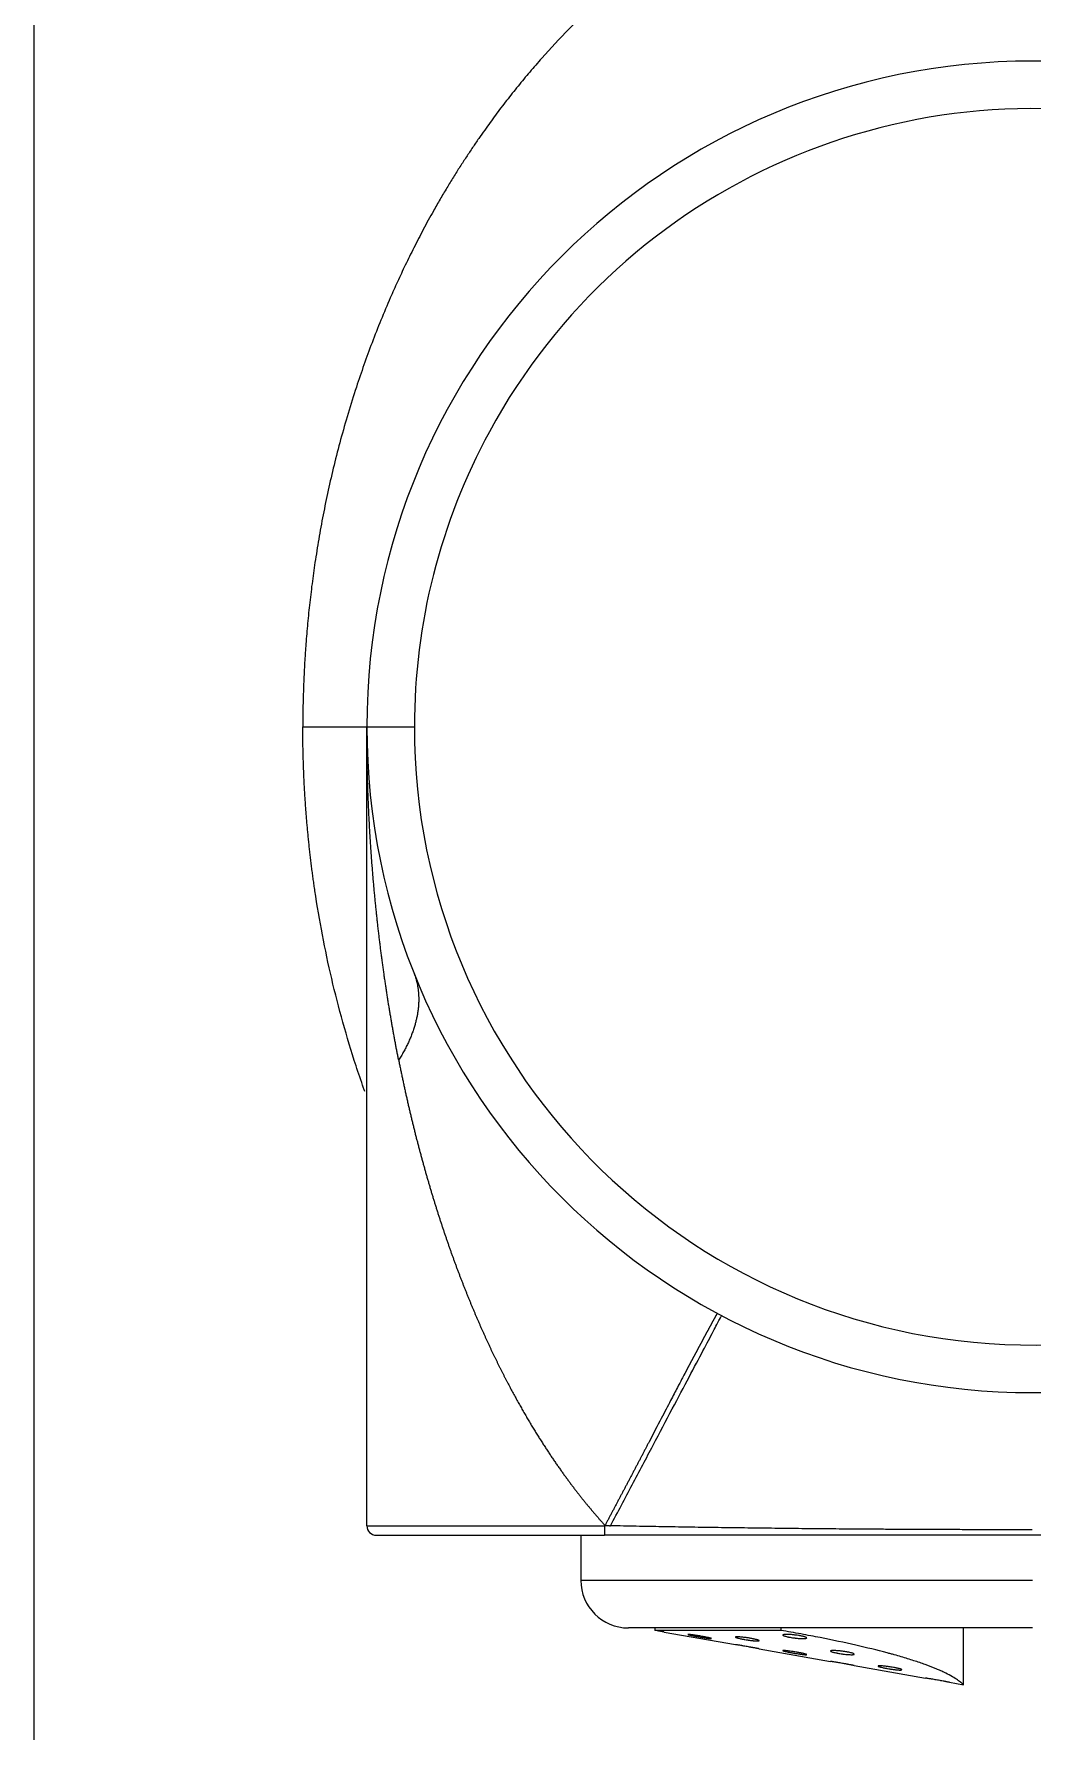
# Model space of a CAD drawing. Extents: x 2474 to 3422, y 0 to 695.
# Drawn here: x 2671.99 to 2692.98, y 484.59 to 520.27 of the extents above; entities that cross this region are included whole.
import ezdxf

# ---------------------------------------------------------------- set-up
doc = ezdxf.new("R2010")
doc.units = 0
doc.header["$LTSCALE"] = 10
doc.header["$MEASUREMENT"] = 0
doc.layers.add('1', color=7, linetype='CONTINUOUS')

msp = doc.modelspace()

# ---------------------------------------------------------------- linework, layer by layer
at = {"layer": '1', "color": 7, "linetype": 'Continuous', "lineweight": 18}
for p, q in [((2671.995, 541.704), (2671.995, 286.704)), ((2678.995, 488.904), (2678.995, 505.704)), ((2679.195, 488.704), (2683.995, 488.704)), ((2683.495, 488.704), (2683.495, 487.755)), ((2701.995, 488.704), (2683.995, 488.704)), ((2692.995, 486.755), (2684.495, 486.755)), ((2685.049, 486.755), (2685.049, 486.705)), ((2687.702, 486.705), (2685.049, 486.705)), ((2685.245, 486.67), (2686.745, 486.406)), ((2687.702, 486.755), (2687.702, 486.705)), ((2691.545, 485.559), (2691.545, 486.755)), ((2687.245, 486.318), (2688.745, 486.053)), ((2689.245, 485.965), (2690.745, 485.7)), ((2691.245, 485.612), (2691.545, 485.559))]:
    msp.add_line(p, q, dxfattribs=at)
at = {"layer": '1', "color": 7, "linetype": 'Continuous', "lineweight": 13}
for p, q in [((2678.995, 505.704), (2679.995, 505.704)), ((2678.995, 488.904), (2684.003, 488.904)), ((2683.995, 488.912), (2683.995, 488.704)), ((2692.995, 487.755), (2683.495, 487.755))]:
    msp.add_line(p, q, dxfattribs=at)
at = {"layer": '1', "color": 7, "linetype": 'Continuous', "lineweight": 18}
for centre, radius, start, end in [((2692.995, 505.704), 14, 0, 180), ((2692.995, 505.704), 14, 180, 0), ((2679.195, 488.904), 0.2, 180, 270), ((2684.495, 487.755), 1, 180, 270)]:
    msp.add_arc(centre, radius, start, end, dxfattribs=at)
at = {"layer": '1', "color": 7, "linetype": 'Continuous', "lineweight": 13}
for start, end in [(0, 151.4878), (151.4878, 180), (180, 357.7518)]:
    msp.add_arc((2692.995, 505.704), 13, start, end, dxfattribs=at)
for points, knots in [([(2708.341, 505.704), (2708.341, 505.726), (2708.341, 505.77), (2708.341, 505.835), (2708.34, 505.901), (2708.34, 505.967), (2708.339, 506.033), (2708.338, 506.099), (2708.337, 506.165), (2708.335, 506.232), (2708.334, 506.298), (2708.332, 506.364), (2708.33, 506.431), (2708.328, 506.497), (2708.325, 506.564), (2708.323, 506.631), (2708.32, 506.698), (2708.317, 506.765), (2708.314, 506.832), (2708.311, 506.899), (2708.307, 506.966), (2708.304, 507.033), (2708.3, 507.1), (2708.296, 507.168), (2708.291, 507.235), (2708.287, 507.302), (2708.282, 507.37), (2708.277, 507.438), (2708.272, 507.505), (2708.267, 507.573), (2708.261, 507.641), (2708.256, 507.709), (2708.25, 507.776), (2708.244, 507.844), (2708.237, 507.912), (2708.231, 507.98), (2708.224, 508.048), (2708.217, 508.116), (2708.21, 508.185), (2708.202, 508.253), (2708.195, 508.321), (2708.187, 508.389), (2708.179, 508.458), (2708.171, 508.526), (2708.162, 508.594), (2708.154, 508.663), (2708.145, 508.731), (2708.136, 508.799), (2708.127, 508.868), (2708.117, 508.936), (2708.108, 509.005), (2708.098, 509.073), (2708.057, 509.351), (2707.976, 509.845), (2707.836, 510.56), (2707.666, 511.295), (2707.465, 512.049), (2707.223, 512.839), (2706.931, 513.678), (2706.574, 514.576), (2706.144, 515.521), (2705.721, 516.336), (2705.324, 517.024), (2704.972, 517.589), (2704.625, 518.106), (2704.296, 518.561), (2704.004, 518.943), (2703.703, 519.317), (2703.421, 519.647), (2703.165, 519.935), (2702.937, 520.179), (2702.712, 520.412), (2702.489, 520.633), (2702.268, 520.844), (2702.051, 521.044), (2701.836, 521.235), (2701.626, 521.415), (2701.419, 521.586), (2701.217, 521.747), (2701.02, 521.899), (2700.598, 522.215), (2699.95, 522.655), (2699.069, 523.165), (2698.062, 523.657), (2696.919, 524.097), (2695.752, 524.411), (2694.746, 524.59), (2693.889, 524.681), (2692.893, 524.719), (2691.748, 524.663), (2690.608, 524.489), (2689.609, 524.246), (2688.741, 523.971), (2687.875, 523.627), (2687.005, 523.209), (2686.123, 522.707), (2685.387, 522.214), (2684.782, 521.759), (2684.296, 521.362), (2683.774, 520.899), (2683.224, 520.364), (2682.771, 519.879), (2682.419, 519.474), (2682.173, 519.178), (2681.933, 518.876), (2681.699, 518.568), (2681.505, 518.3), (2681.346, 518.073), (2681.217, 517.885), (2681.086, 517.687), (2680.951, 517.48), (2680.815, 517.262), (2680.676, 517.035), (2680.535, 516.797), (2680.368, 516.505), (2680.183, 516.166), (2679.986, 515.787), (2679.806, 515.421), (2679.641, 515.069), (2679.4, 514.529), (2679.102, 513.796), (2678.814, 512.981), (2678.6, 512.299), (2678.444, 511.751), (2678.305, 511.213), (2678.182, 510.684), (2678.075, 510.165), (2677.983, 509.658), (2677.906, 509.174), (2677.841, 508.711), (2677.788, 508.267), (2677.744, 507.828), (2677.717, 507.498), (2677.701, 507.274), (2677.693, 507.155), (2677.686, 507.036), (2677.68, 506.916), (2677.674, 506.796), (2677.668, 506.676), (2677.664, 506.555), (2677.66, 506.434), (2677.656, 506.313), (2677.653, 506.192), (2677.651, 506.07), (2677.649, 505.948), (2677.648, 505.826), (2677.648, 505.744), (2677.648, 505.703)], [0, 0, 0, 0, 0.00117, 0.002341, 0.003515, 0.00469, 0.005867, 0.007045, 0.008226, 0.009408, 0.010592, 0.011778, 0.012966, 0.014155, 0.015346, 0.016539, 0.017734, 0.01893, 0.020128, 0.021328, 0.022529, 0.023732, 0.024936, 0.026143, 0.02735, 0.02856, 0.029771, 0.030984, 0.032198, 0.033414, 0.034631, 0.03585, 0.037071, 0.038293, 0.039516, 0.040742, 0.041968, 0.043196, 0.044426, 0.045657, 0.04689, 0.048124, 0.049359, 0.050596, 0.051834, 0.053074, 0.054315, 0.055558, 0.056802, 0.058047, 0.059294, 0.060542, 0.061792, 0.074465, 0.087707, 0.101503, 0.115841, 0.130708, 0.14734, 0.165456, 0.185028, 0.206026, 0.21767, 0.230354, 0.244064, 0.25329, 0.262481, 0.271637, 0.280759, 0.2873, 0.29365, 0.299811, 0.305785, 0.311572, 0.317173, 0.32259, 0.327823, 0.332873, 0.337741, 0.342428, 0.346935, 0.367426, 0.386273, 0.403502, 0.429173, 0.45311, 0.468734, 0.484112, 0.499256, 0.522055, 0.545332, 0.56107, 0.577547, 0.59478, 0.611972, 0.630735, 0.651098, 0.661565, 0.673382, 0.686562, 0.701125, 0.717088, 0.724431, 0.731783, 0.739145, 0.746518, 0.753902, 0.758072, 0.762421, 0.766949, 0.771658, 0.776549, 0.781622, 0.786879, 0.792321, 0.800801, 0.808903, 0.816624, 0.82396, 0.830909, 0.850043, 0.868458, 0.879238, 0.889735, 0.899946, 0.909868, 0.919501, 0.928847, 0.937895, 0.946079, 0.954127, 0.962034, 0.969801, 0.971929, 0.974063, 0.9762, 0.978343, 0.980489, 0.982641, 0.984796, 0.986956, 0.98912, 0.991288, 0.99346, 0.995636, 0.997816, 1, 1, 1, 1]), ([(2678.953, 498.037), (2678.945, 498.06), (2678.881, 498.239), (2678.718, 498.72), (2678.487, 499.485), (2678.251, 500.404), (2678.055, 501.326), (2677.943, 501.986), (2677.886, 502.375), (2677.869, 502.494), (2677.853, 502.612), (2677.838, 502.731), (2677.823, 502.85), (2677.809, 502.969), (2677.795, 503.088), (2677.782, 503.206), (2677.77, 503.325), (2677.758, 503.444), (2677.747, 503.563), (2677.736, 503.682), (2677.726, 503.801), (2677.717, 503.919), (2677.708, 504.038), (2677.7, 504.157), (2677.692, 504.276), (2677.685, 504.395), (2677.679, 504.514), (2677.673, 504.633), (2677.668, 504.752), (2677.664, 504.871), (2677.66, 504.99), (2677.656, 505.109), (2677.654, 505.227), (2677.651, 505.346), (2677.65, 505.465), (2677.649, 505.584), (2677.649, 505.664), (2677.649, 505.703)], [0, 0, 0, 0, 0.009923, 0.074868, 0.199614, 0.32233, 0.443337, 0.562969, 0.578238, 0.593486, 0.608714, 0.623921, 0.63911, 0.654281, 0.669434, 0.684571, 0.699692, 0.714797, 0.729889, 0.744967, 0.760032, 0.775085, 0.790127, 0.805159, 0.820182, 0.835195, 0.850201, 0.8652, 0.880192, 0.895179, 0.910161, 0.925139, 0.940114, 0.955087, 0.970058, 0.985029, 1, 1, 1, 1]), ([(2679.665, 498.695), (2679.659, 498.723), (2679.648, 498.779), (2679.632, 498.864), (2679.615, 498.949), (2679.599, 499.035), (2679.583, 499.122), (2679.567, 499.21), (2679.551, 499.298), (2679.535, 499.387), (2679.52, 499.477), (2679.504, 499.567), (2679.489, 499.658), (2679.473, 499.75), (2679.458, 499.843), (2679.443, 499.936), (2679.428, 500.03), (2679.414, 500.125), (2679.399, 500.22), (2679.385, 500.317), (2679.37, 500.414), (2679.356, 500.511), (2679.343, 500.61), (2679.329, 500.709), (2679.315, 500.809), (2679.302, 500.91), (2679.289, 501.011), (2679.276, 501.113), (2679.264, 501.216), (2679.251, 501.32), (2679.239, 501.424), (2679.227, 501.529), (2679.215, 501.635), (2679.204, 501.741), (2679.192, 501.849), (2679.181, 501.957), (2679.171, 502.065), (2679.16, 502.175), (2679.15, 502.287), (2679.139, 502.403), (2679.129, 502.523), (2679.119, 502.646), (2679.108, 502.774), (2679.098, 502.905), (2679.089, 503.039), (2679.079, 503.178), (2679.07, 503.32), (2679.061, 503.466), (2679.052, 503.616), (2679.044, 503.769), (2679.036, 503.926), (2679.029, 504.087), (2679.022, 504.252), (2679.016, 504.421), (2679.011, 504.593), (2679.006, 504.769), (2679.002, 504.949), (2678.999, 505.132), (2678.997, 505.319), (2678.995, 505.51), (2678.995, 505.639), (2678.995, 505.704)], [0, 0, 0, 0, 0.012054, 0.024209, 0.036465, 0.048823, 0.061282, 0.073842, 0.086504, 0.099267, 0.112132, 0.125098, 0.138165, 0.151333, 0.164603, 0.177975, 0.191448, 0.205022, 0.218698, 0.232475, 0.246353, 0.260333, 0.274414, 0.288597, 0.302881, 0.317267, 0.331754, 0.346343, 0.361033, 0.375825, 0.390718, 0.405712, 0.420808, 0.436006, 0.451305, 0.466705, 0.482207, 0.497672, 0.513669, 0.530197, 0.547256, 0.564846, 0.582968, 0.60162, 0.620804, 0.64052, 0.660766, 0.681544, 0.702853, 0.724693, 0.747065, 0.769968, 0.793402, 0.817367, 0.841864, 0.866892, 0.892451, 0.918541, 0.945163, 0.972316, 1, 1, 1, 1]), ([(2684.12, 488.904), (2684.273, 489.193), (2684.426, 489.482), (2684.726, 490.05), (2684.873, 490.328), (2685.155, 490.863), (2685.291, 491.119), (2685.545, 491.601), (2685.663, 491.825), (2685.88, 492.234), (2685.977, 492.419), (2686.147, 492.74), (2686.219, 492.877), (2686.336, 493.099), (2686.381, 493.183), (2686.441, 493.296), (2686.456, 493.325), (2686.456, 493.325)], [0, 0, 0, 0, 0.125, 0.125, 0.25, 0.25, 0.375, 0.375, 0.5, 0.5, 0.625, 0.625, 0.75, 0.75, 0.875, 0.875, 1, 1, 1, 1]), ([(2692.984, 488.82), (2692.86, 488.82), (2692.613, 488.82), (2692.244, 488.82), (2691.878, 488.821), (2691.513, 488.822), (2691.151, 488.823), (2690.792, 488.824), (2690.435, 488.826), (2690.08, 488.828), (2689.651, 488.83), (2689.148, 488.834), (2688.572, 488.839), (2688, 488.844), (2687.433, 488.851), (2686.87, 488.858), (2686.312, 488.865), (2685.758, 488.874), (2685.208, 488.883), (2684.663, 488.893), (2684.301, 488.9), (2684.12, 488.904)], [0, 0, 0, 0, 0.04192, 0.083567, 0.124941, 0.166041, 0.206868, 0.247422, 0.287703, 0.327711, 0.367446, 0.432936, 0.497929, 0.562425, 0.626425, 0.689928, 0.752935, 0.815446, 0.87746, 0.938978, 1, 1, 1, 1])]:
    msp.add_open_spline(points, degree=3, knots=knots, dxfattribs=at)
for points, weights in [([(2677.648, 505.703), (2678.548, 505.703), (2678.995, 505.703), (2678.995, 505.703)], [1.00029959411, 1.00488394824, 1.06208024104, 1.17188847252]), ([(2679.982, 500.54), (2680.201, 499.987), (2680.075, 499.347), (2679.665, 498.695)], [1.00566233402, 1.02266690941, 1.0779713603, 1.1715756867])]:
    msp.add_rational_spline(points, weights, degree=3, dxfattribs=at)
at = {"layer": '1', "color": 7, "linetype": 'Continuous', "lineweight": 18}
for points, knots in [([(2679.665, 498.695), (2679.671, 498.665), (2679.683, 498.606), (2679.701, 498.516), (2679.719, 498.427), (2679.738, 498.339), (2679.756, 498.251), (2679.775, 498.163), (2679.794, 498.075), (2679.814, 497.988), (2679.833, 497.902), (2679.853, 497.815), (2679.872, 497.73), (2679.892, 497.644), (2679.912, 497.559), (2679.933, 497.474), (2679.953, 497.39), (2679.974, 497.306), (2679.994, 497.223), (2680.015, 497.14), (2680.036, 497.057), (2680.057, 496.975), (2680.079, 496.893), (2680.1, 496.812), (2680.122, 496.73), (2680.144, 496.65), (2680.165, 496.57), (2680.188, 496.49), (2680.21, 496.41), (2680.232, 496.331), (2680.254, 496.253), (2680.277, 496.174), (2680.3, 496.097), (2680.322, 496.019), (2680.345, 495.942), (2680.368, 495.865), (2680.392, 495.789), (2680.415, 495.713), (2680.438, 495.638), (2680.462, 495.563), (2680.486, 495.489), (2680.509, 495.414), (2680.533, 495.341), (2680.557, 495.267), (2680.581, 495.194), (2680.605, 495.122), (2680.63, 495.05), (2680.654, 494.978), (2680.678, 494.907), (2680.703, 494.836), (2680.728, 494.765), (2680.752, 494.695), (2680.777, 494.625), (2680.802, 494.556), (2680.827, 494.487), (2680.852, 494.419), (2680.877, 494.351), (2680.903, 494.283), (2680.928, 494.216), (2680.953, 494.149), (2680.979, 494.083), (2681.004, 494.017), (2681.03, 493.951), (2681.056, 493.886), (2681.081, 493.821), (2681.107, 493.757), (2681.133, 493.693), (2681.159, 493.63), (2681.185, 493.567), (2681.211, 493.504), (2681.237, 493.442), (2681.263, 493.38), (2681.289, 493.318), (2681.316, 493.257), (2681.342, 493.197), (2681.368, 493.136), (2681.395, 493.077), (2681.421, 493.017), (2681.447, 492.958), (2681.474, 492.9), (2681.5, 492.842), (2681.527, 492.784), (2681.553, 492.727), (2681.58, 492.67), (2681.606, 492.613), (2681.633, 492.557), (2681.66, 492.502), (2681.686, 492.446), (2681.713, 492.391), (2681.739, 492.337), (2681.766, 492.283), (2681.793, 492.229), (2681.819, 492.176), (2681.846, 492.123), (2681.873, 492.071), (2681.899, 492.019), (2681.926, 491.968), (2681.953, 491.916), (2681.979, 491.866), (2682.006, 491.815), (2682.032, 491.765), (2682.059, 491.716), (2682.086, 491.667), (2682.112, 491.618), (2682.139, 491.57), (2682.165, 491.522), (2682.192, 491.475), (2682.218, 491.427), (2682.244, 491.381), (2682.271, 491.334), (2682.297, 491.289), (2682.323, 491.243), (2682.35, 491.198), (2682.376, 491.153), (2682.402, 491.109), (2682.428, 491.065), (2682.454, 491.022), (2682.48, 490.979), (2682.506, 490.936), (2682.532, 490.894), (2682.558, 490.852), (2682.584, 490.81), (2682.609, 490.769), (2682.635, 490.729), (2682.66, 490.688), (2682.686, 490.648), (2682.711, 490.609), (2682.737, 490.57), (2682.762, 490.531), (2682.787, 490.493), (2682.812, 490.455), (2682.837, 490.417), (2682.862, 490.38), (2682.887, 490.343), (2682.911, 490.306), (2682.936, 490.27), (2682.961, 490.235), (2682.985, 490.199), (2683.009, 490.164), (2683.034, 490.13), (2683.058, 490.095), (2683.082, 490.062), (2683.106, 490.028), (2683.129, 489.995), (2683.153, 489.962), (2683.177, 489.93), (2683.2, 489.898), (2683.223, 489.866), (2683.247, 489.835), (2683.27, 489.804), (2683.293, 489.773), (2683.316, 489.743), (2683.338, 489.713), (2683.361, 489.683), (2683.383, 489.654), (2683.406, 489.625), (2683.428, 489.597), (2683.45, 489.569), (2683.472, 489.541), (2683.493, 489.513), (2683.515, 489.486), (2683.536, 489.46), (2683.558, 489.433), (2683.579, 489.407), (2683.6, 489.381), (2683.621, 489.356), (2683.641, 489.33), (2683.662, 489.306), (2683.682, 489.281), (2683.703, 489.257), (2683.723, 489.233), (2683.743, 489.209), (2683.762, 489.186), (2683.782, 489.163), (2683.801, 489.141), (2683.821, 489.118), (2683.84, 489.096), (2683.859, 489.075), (2683.877, 489.053), (2683.896, 489.032), (2683.914, 489.011), (2683.932, 488.991), (2683.95, 488.971), (2683.968, 488.951), (2683.986, 488.931), (2683.998, 488.918), (2684.003, 488.912)], [0, 0, 0, 0, 0.008665, 0.017296, 0.025892, 0.034452, 0.042978, 0.051468, 0.059924, 0.068344, 0.076729, 0.085079, 0.093394, 0.101673, 0.109918, 0.118127, 0.126301, 0.13444, 0.142543, 0.150611, 0.158644, 0.166642, 0.174604, 0.182531, 0.190422, 0.198278, 0.206099, 0.213884, 0.221634, 0.229348, 0.237027, 0.24467, 0.252277, 0.25985, 0.267386, 0.274887, 0.282353, 0.289783, 0.297177, 0.304536, 0.311859, 0.319146, 0.326398, 0.333614, 0.340794, 0.347939, 0.355048, 0.362121, 0.369158, 0.37616, 0.383126, 0.390056, 0.39695, 0.403809, 0.410632, 0.417419, 0.42417, 0.430885, 0.437565, 0.444208, 0.450816, 0.457388, 0.463924, 0.470424, 0.476888, 0.483316, 0.489709, 0.496066, 0.502386, 0.508671, 0.514921, 0.521134, 0.527311, 0.533452, 0.539558, 0.545627, 0.551661, 0.557659, 0.56362, 0.569546, 0.575436, 0.58129, 0.587108, 0.59289, 0.598636, 0.604346, 0.610021, 0.61566, 0.621263, 0.626831, 0.632362, 0.637858, 0.643318, 0.648742, 0.65413, 0.659483, 0.6648, 0.670081, 0.675326, 0.680536, 0.68571, 0.690848, 0.69595, 0.701017, 0.706049, 0.711045, 0.716005, 0.72093, 0.725819, 0.730674, 0.735493, 0.740276, 0.745025, 0.749738, 0.754415, 0.759058, 0.763665, 0.768237, 0.772774, 0.777276, 0.781743, 0.786175, 0.790572, 0.794933, 0.799261, 0.803553, 0.80781, 0.812033, 0.816221, 0.820375, 0.824494, 0.828579, 0.832629, 0.836645, 0.840627, 0.844575, 0.848488, 0.852368, 0.856213, 0.860024, 0.863802, 0.867546, 0.871256, 0.874932, 0.878575, 0.882184, 0.88576, 0.889302, 0.892811, 0.896287, 0.899729, 0.903139, 0.906515, 0.909859, 0.91317, 0.916448, 0.919693, 0.922906, 0.926087, 0.929235, 0.932351, 0.935435, 0.938487, 0.941507, 0.944495, 0.947451, 0.950375, 0.953268, 0.95613, 0.958959, 0.961757, 0.964524, 0.96726, 0.969964, 0.972637, 0.975278, 0.977889, 0.980469, 0.983018, 0.985536, 0.988023, 0.990479, 0.992905, 0.9953, 0.997665, 1, 1, 1, 1]), ([(2686.363, 493.374), (2686.363, 493.374), (2686.363, 493.374), (2686.363, 493.374), (2686.363, 493.373), (2686.362, 493.372), (2686.362, 493.372), (2686.361, 493.371), (2686.36, 493.369), (2686.359, 493.368), (2686.358, 493.366), (2686.357, 493.364), (2686.356, 493.362), (2686.355, 493.36), (2686.354, 493.358), (2686.352, 493.355), (2686.351, 493.353), (2686.349, 493.35), (2686.348, 493.347), (2686.346, 493.343), (2686.344, 493.34), (2686.342, 493.337), (2686.34, 493.333), (2686.338, 493.329), (2686.336, 493.325), (2686.333, 493.321), (2686.331, 493.317), (2686.328, 493.312), (2686.326, 493.308), (2686.323, 493.303), (2686.321, 493.298), (2686.318, 493.293), (2686.315, 493.288), (2686.312, 493.283), (2686.309, 493.277), (2686.306, 493.272), (2686.303, 493.266), (2686.3, 493.26), (2686.297, 493.254), (2686.294, 493.248), (2686.29, 493.242), (2686.287, 493.236), (2686.284, 493.23), (2686.28, 493.223), (2686.276, 493.217), (2686.273, 493.21), (2686.269, 493.203), (2686.265, 493.197), (2686.262, 493.19), (2686.258, 493.182), (2686.254, 493.175), (2686.25, 493.168), (2686.246, 493.161), (2686.242, 493.153), (2686.238, 493.146), (2686.234, 493.138), (2686.23, 493.131), (2686.226, 493.123), (2686.221, 493.115), (2686.217, 493.107), (2686.213, 493.099), (2686.208, 493.091), (2686.204, 493.083), (2686.2, 493.075), (2686.195, 493.067), (2686.191, 493.058), (2686.186, 493.05), (2686.181, 493.041), (2686.177, 493.033), (2686.172, 493.024), (2686.168, 493.016), (2686.163, 493.007), (2686.158, 492.999), (2686.154, 492.99), (2686.149, 492.981), (2686.144, 492.972), (2686.139, 492.963), (2686.134, 492.954), (2686.13, 492.945), (2686.125, 492.936), (2686.12, 492.927), (2686.115, 492.918), (2686.11, 492.909), (2686.105, 492.9), (2686.1, 492.891), (2686.095, 492.882), (2686.09, 492.873), (2686.085, 492.863), (2686.08, 492.854), (2686.075, 492.845), (2686.07, 492.835), (2686.065, 492.826), (2686.06, 492.817), (2686.055, 492.807), (2686.05, 492.798), (2686.045, 492.789), (2686.04, 492.779), (2686.035, 492.77), (2686.03, 492.761), (2686.025, 492.751), (2686.02, 492.742), (2686.015, 492.732), (2686.01, 492.723), (2686.005, 492.714), (2686, 492.704), (2685.995, 492.695), (2685.99, 492.685), (2685.985, 492.676), (2685.98, 492.667), (2685.975, 492.657), (2685.97, 492.648), (2685.965, 492.638), (2685.96, 492.629), (2685.955, 492.62), (2685.95, 492.611), (2685.945, 492.601), (2685.94, 492.592), (2685.935, 492.583), (2685.93, 492.573), (2685.925, 492.564), (2685.92, 492.555), (2685.915, 492.546), (2685.91, 492.537), (2685.905, 492.528), (2685.9, 492.518), (2685.895, 492.509), (2685.891, 492.5), (2685.886, 492.491), (2685.881, 492.482), (2685.876, 492.473), (2685.871, 492.465), (2685.867, 492.456), (2685.862, 492.447), (2685.857, 492.438), (2685.853, 492.429), (2685.848, 492.421), (2685.843, 492.412), (2685.839, 492.403), (2685.834, 492.395), (2685.829, 492.386), (2685.825, 492.378), (2685.82, 492.369), (2685.816, 492.361), (2685.811, 492.352), (2685.807, 492.344), (2685.803, 492.336), (2685.798, 492.327), (2685.794, 492.319), (2685.789, 492.311), (2685.785, 492.303), (2685.781, 492.295), (2685.777, 492.287), (2685.772, 492.279), (2685.768, 492.271), (2685.764, 492.263), (2685.76, 492.256), (2685.756, 492.248), (2685.752, 492.24), (2685.748, 492.233), (2685.744, 492.225), (2685.74, 492.218), (2685.736, 492.21), (2685.732, 492.203), (2685.728, 492.196), (2685.724, 492.188), (2685.721, 492.181), (2685.717, 492.174), (2685.713, 492.167), (2685.709, 492.16), (2685.706, 492.153), (2685.702, 492.146), (2685.699, 492.14), (2685.695, 492.133), (2685.692, 492.126), (2685.688, 492.12), (2685.685, 492.113), (2685.681, 492.107), (2685.678, 492.101), (2685.658, 492.063), (2685.609, 491.969), (2685.514, 491.787), (2685.371, 491.514), (2685.175, 491.138), (2685.009, 490.82), (2684.9, 490.611), (2684.869, 490.551), (2684.837, 490.491), (2684.806, 490.43), (2684.774, 490.37), (2684.742, 490.309), (2684.71, 490.248), (2684.678, 490.187), (2684.646, 490.126), (2684.614, 490.065), (2684.582, 490.004), (2684.55, 489.943), (2684.518, 489.882), (2684.485, 489.821), (2684.453, 489.76), (2684.421, 489.698), (2684.389, 489.637), (2684.356, 489.576), (2684.324, 489.515), (2684.292, 489.454), (2684.26, 489.394), (2684.228, 489.333), (2684.195, 489.272), (2684.163, 489.212), (2684.131, 489.152), (2684.099, 489.091), (2684.067, 489.031), (2684.035, 488.972), (2684.014, 488.932), (2684.003, 488.912)], [0, 0, 0, 0, 0.004319, 0.008621, 0.012906, 0.017173, 0.021423, 0.025656, 0.029871, 0.034069, 0.03825, 0.042414, 0.04656, 0.050689, 0.054801, 0.058895, 0.062972, 0.067032, 0.071074, 0.075099, 0.079107, 0.083097, 0.08707, 0.091026, 0.094965, 0.098886, 0.10279, 0.106677, 0.110546, 0.114398, 0.118233, 0.12205, 0.125851, 0.129633, 0.133399, 0.137147, 0.140878, 0.144592, 0.148288, 0.151967, 0.155629, 0.159273, 0.1629, 0.16651, 0.170103, 0.173678, 0.177236, 0.180776, 0.1843, 0.187806, 0.191294, 0.194766, 0.19822, 0.201656, 0.205076, 0.208478, 0.211863, 0.215231, 0.218581, 0.221914, 0.225229, 0.228528, 0.231809, 0.235072, 0.238319, 0.241548, 0.24476, 0.247954, 0.251132, 0.254292, 0.257434, 0.260559, 0.263667, 0.266758, 0.269832, 0.272888, 0.275926, 0.278948, 0.281952, 0.284939, 0.287909, 0.290861, 0.293796, 0.296714, 0.299614, 0.302497, 0.305363, 0.308211, 0.311042, 0.313856, 0.316653, 0.319432, 0.322194, 0.324939, 0.327666, 0.330376, 0.333069, 0.335744, 0.338402, 0.341043, 0.343667, 0.346273, 0.348862, 0.351433, 0.353988, 0.356525, 0.359044, 0.361547, 0.364032, 0.366499, 0.36895, 0.371383, 0.373799, 0.376198, 0.378579, 0.380943, 0.383289, 0.385619, 0.387931, 0.390226, 0.392503, 0.394763, 0.397006, 0.399232, 0.40144, 0.403631, 0.405804, 0.407961, 0.4101, 0.412221, 0.414326, 0.416413, 0.418483, 0.420535, 0.42257, 0.424588, 0.426589, 0.428572, 0.430538, 0.432487, 0.434418, 0.436332, 0.438229, 0.440109, 0.441971, 0.443816, 0.445643, 0.447454, 0.449246, 0.451022, 0.45278, 0.454522, 0.456245, 0.457952, 0.459641, 0.461313, 0.462967, 0.464604, 0.466224, 0.467827, 0.469412, 0.47098, 0.472531, 0.474064, 0.475581, 0.477079, 0.478561, 0.480025, 0.481472, 0.482902, 0.484314, 0.485709, 0.487087, 0.488447, 0.48979, 0.491116, 0.492424, 0.493715, 0.494989, 0.515305, 0.550132, 0.599465, 0.663298, 0.741623, 0.750883, 0.760118, 0.769327, 0.778512, 0.787671, 0.796806, 0.805915, 0.815, 0.82406, 0.833094, 0.842104, 0.851088, 0.860048, 0.868982, 0.877892, 0.886776, 0.895636, 0.90447, 0.91328, 0.922064, 0.930824, 0.939558, 0.948268, 0.956952, 0.965612, 0.974246, 0.982856, 0.99144, 1, 1, 1, 1]), ([(2684.003, 488.912), (2684.005, 488.912), (2684.009, 488.912), (2684.014, 488.912), (2684.021, 488.912), (2684.029, 488.912), (2684.037, 488.911), (2684.047, 488.911), (2684.057, 488.91), (2684.068, 488.909), (2684.08, 488.908), (2684.093, 488.907), (2684.106, 488.905), (2684.116, 488.904), (2684.12, 488.904)], [0, 0, 0, 0, 0.042605, 0.092548, 0.149869, 0.214593, 0.286736, 0.36631, 0.45332, 0.547771, 0.649665, 0.759002, 0.875781, 1, 1, 1, 1]), ([(2685.245, 486.67), (2685.245, 486.67), (2685.244, 486.67), (2685.239, 486.671), (2685.235, 486.672), (2685.226, 486.674), (2685.22, 486.675), (2685.206, 486.677), (2685.198, 486.679), (2685.18, 486.682), (2685.17, 486.684), (2685.155, 486.686), (2685.149, 486.687), (2685.138, 486.69), (2685.132, 486.691), (2685.102, 486.696), (2685.076, 486.701), (2685.049, 486.705)], [0, 0, 0, 0, 0.125, 0.125, 0.25, 0.25, 0.375, 0.375, 0.5, 0.5, 0.625, 0.625, 0.6875, 0.6875, 0.75, 0.75, 1, 1, 1, 1]), ([(2686.245, 486.532), (2686.245, 486.533), (2686.243, 486.534), (2686.238, 486.536), (2686.236, 486.537), (2686.232, 486.538), (2686.229, 486.539), (2686.219, 486.542), (2686.212, 486.544), (2686.198, 486.547), (2686.193, 486.548), (2686.183, 486.551), (2686.177, 486.552), (2686.16, 486.556), (2686.147, 486.558), (2686.127, 486.562), (2686.12, 486.564), (2686.106, 486.566), (2686.091, 486.569), (2686.076, 486.572), (2686.06, 486.575), (2686.052, 486.576), (2686.028, 486.581), (2686.012, 486.584), (2685.988, 486.588), (2685.98, 486.589), (2685.963, 486.592), (2685.955, 486.593), (2685.931, 486.597), (2685.916, 486.599), (2685.893, 486.603), (2685.886, 486.604), (2685.871, 486.606), (2685.864, 486.607), (2685.844, 486.61), (2685.831, 486.611), (2685.813, 486.614), (2685.808, 486.614), (2685.797, 486.616), (2685.787, 486.617), (2685.779, 486.618), (2685.771, 486.618), (2685.767, 486.619), (2685.758, 486.619), (2685.753, 486.619), (2685.747, 486.619), (2685.745, 486.619), (2685.745, 486.618)], [0, 0, 0, 0, 0.0625, 0.0625, 0.09375, 0.09375, 0.125, 0.125, 0.1875, 0.1875, 0.21875, 0.21875, 0.25, 0.25, 0.3125, 0.3125, 0.34375, 0.34375, 0.375, 0.40625, 0.40625, 0.4375, 0.4375, 0.5, 0.5, 0.53125, 0.53125, 0.5625, 0.5625, 0.625, 0.625, 0.65625, 0.65625, 0.6875, 0.6875, 0.75, 0.75, 0.78125, 0.78125, 0.8125, 0.84375, 0.84375, 0.875, 0.875, 0.9375, 0.9375, 1, 1, 1, 1]), ([(2685.745, 486.618), (2685.745, 486.617), (2685.746, 486.616), (2685.751, 486.615), (2685.753, 486.614), (2685.758, 486.612), (2685.761, 486.612), (2685.77, 486.609), (2685.778, 486.607), (2685.792, 486.604), (2685.797, 486.603), (2685.807, 486.601), (2685.813, 486.6), (2685.83, 486.596), (2685.842, 486.593), (2685.863, 486.589), (2685.87, 486.588), (2685.884, 486.585), (2685.899, 486.583), (2685.914, 486.58), (2685.93, 486.577), (2685.938, 486.575), (2685.962, 486.571), (2685.978, 486.568), (2686.002, 486.564), (2686.01, 486.563), (2686.026, 486.56), (2686.035, 486.559), (2686.058, 486.555), (2686.074, 486.552), (2686.097, 486.549), (2686.104, 486.547), (2686.119, 486.545), (2686.126, 486.544), (2686.146, 486.541), (2686.159, 486.539), (2686.176, 486.537), (2686.182, 486.536), (2686.192, 486.535), (2686.202, 486.534), (2686.211, 486.533), (2686.219, 486.532), (2686.222, 486.532), (2686.232, 486.531), (2686.237, 486.531), (2686.243, 486.531), (2686.245, 486.532), (2686.245, 486.532)], [0, 0, 0, 0, 0.0625, 0.0625, 0.09375, 0.09375, 0.125, 0.125, 0.1875, 0.1875, 0.21875, 0.21875, 0.25, 0.25, 0.3125, 0.3125, 0.34375, 0.34375, 0.375, 0.40625, 0.40625, 0.4375, 0.4375, 0.5, 0.5, 0.53125, 0.53125, 0.5625, 0.5625, 0.625, 0.625, 0.65625, 0.65625, 0.6875, 0.6875, 0.75, 0.75, 0.78125, 0.78125, 0.8125, 0.84375, 0.84375, 0.875, 0.875, 0.9375, 0.9375, 1, 1, 1, 1]), ([(2687.245, 486.487), (2687.245, 486.489), (2687.243, 486.491), (2687.238, 486.493), (2687.236, 486.495), (2687.232, 486.497), (2687.229, 486.498), (2687.219, 486.501), (2687.212, 486.504), (2687.194, 486.509), (2687.183, 486.512), (2687.16, 486.517), (2687.148, 486.52), (2687.128, 486.524), (2687.121, 486.526), (2687.106, 486.529), (2687.092, 486.532), (2687.077, 486.534), (2687.061, 486.537), (2687.053, 486.539), (2687.029, 486.543), (2687.013, 486.545), (2686.989, 486.549), (2686.98, 486.55), (2686.964, 486.552), (2686.956, 486.553), (2686.932, 486.557), (2686.916, 486.559), (2686.893, 486.561), (2686.886, 486.562), (2686.871, 486.564), (2686.864, 486.564), (2686.844, 486.566), (2686.831, 486.567), (2686.813, 486.568), (2686.808, 486.569), (2686.797, 486.569), (2686.787, 486.569), (2686.779, 486.569), (2686.771, 486.569), (2686.767, 486.569), (2686.758, 486.569), (2686.753, 486.568), (2686.746, 486.566), (2686.745, 486.565), (2686.745, 486.564)], [0, 0, 0, 0, 0.0625, 0.0625, 0.09375, 0.09375, 0.125, 0.125, 0.1875, 0.1875, 0.25, 0.25, 0.3125, 0.3125, 0.34375, 0.34375, 0.375, 0.40625, 0.40625, 0.4375, 0.4375, 0.5, 0.5, 0.53125, 0.53125, 0.5625, 0.5625, 0.625, 0.625, 0.65625, 0.65625, 0.6875, 0.6875, 0.75, 0.75, 0.78125, 0.78125, 0.8125, 0.84375, 0.84375, 0.875, 0.875, 0.9375, 0.9375, 1, 1, 1, 1]), ([(2686.745, 486.564), (2686.745, 486.562), (2686.746, 486.561), (2686.751, 486.558), (2686.753, 486.557), (2686.758, 486.555), (2686.761, 486.554), (2686.77, 486.55), (2686.778, 486.548), (2686.791, 486.544), (2686.796, 486.543), (2686.807, 486.54), (2686.812, 486.539), (2686.829, 486.535), (2686.842, 486.532), (2686.862, 486.528), (2686.869, 486.526), (2686.883, 486.523), (2686.898, 486.52), (2686.913, 486.518), (2686.929, 486.515), (2686.937, 486.513), (2686.961, 486.509), (2686.977, 486.507), (2687.001, 486.503), (2687.009, 486.502), (2687.026, 486.499), (2687.034, 486.498), (2687.058, 486.495), (2687.074, 486.493), (2687.096, 486.49), (2687.104, 486.489), (2687.118, 486.487), (2687.125, 486.487), (2687.146, 486.485), (2687.159, 486.484), (2687.176, 486.482), (2687.182, 486.482), (2687.193, 486.482), (2687.202, 486.481), (2687.211, 486.481), (2687.219, 486.481), (2687.222, 486.481), (2687.232, 486.482), (2687.237, 486.483), (2687.243, 486.485), (2687.245, 486.486), (2687.245, 486.487)], [0, 0, 0, 0, 0.0625, 0.0625, 0.09375, 0.09375, 0.125, 0.125, 0.1875, 0.1875, 0.21875, 0.21875, 0.25, 0.25, 0.3125, 0.3125, 0.34375, 0.34375, 0.375, 0.40625, 0.40625, 0.4375, 0.4375, 0.5, 0.5, 0.53125, 0.53125, 0.5625, 0.5625, 0.625, 0.625, 0.65625, 0.65625, 0.6875, 0.6875, 0.75, 0.75, 0.78125, 0.78125, 0.8125, 0.84375, 0.84375, 0.875, 0.875, 0.9375, 0.9375, 1, 1, 1, 1]), ([(2691.545, 485.559), (2691.545, 485.559), (2691.539, 485.565), (2691.523, 485.58), (2691.516, 485.586), (2691.503, 485.597), (2691.498, 485.601), (2691.489, 485.609), (2691.483, 485.613), (2691.455, 485.636), (2691.427, 485.656), (2691.36, 485.7), (2691.321, 485.724), (2691.232, 485.773), (2691.183, 485.799), (2691.114, 485.831), (2691.1, 485.838), (2691.071, 485.851), (2691.056, 485.858), (2691.011, 485.878), (2690.979, 485.891), (2690.881, 485.931), (2690.811, 485.958), (2690.662, 486.013), (2690.582, 486.04), (2690.414, 486.094), (2690.325, 486.122), (2690.185, 486.163), (2690.113, 486.183), (2690.038, 486.204), (2689.988, 486.218), (2689.962, 486.224), (2689.73, 486.286), (2689.51, 486.34), (2689.041, 486.447), (2688.792, 486.499), (2688.463, 486.564), (2688.397, 486.577), (2688.262, 486.603), (2688.193, 486.616), (2687.986, 486.655), (2687.845, 486.68), (2687.702, 486.705)], [0, 0, 0, 0, 0.061568, 0.061568, 0.092849, 0.092849, 0.108489, 0.108489, 0.12413, 0.12413, 0.186692, 0.186692, 0.249254, 0.249254, 0.311816, 0.311816, 0.327457, 0.327457, 0.343098, 0.343098, 0.374379, 0.374379, 0.436941, 0.436941, 0.499503, 0.499503, 0.562065, 0.562065, 0.593346, 0.608987, 0.608987, 0.624627, 0.624627, 0.749751, 0.749751, 0.874876, 0.874876, 0.906157, 0.906157, 0.937438, 0.937438, 1, 1, 1, 1]), ([(2688.245, 486.545), (2688.245, 486.547), (2688.243, 486.549), (2688.238, 486.553), (2688.237, 486.554), (2688.232, 486.557), (2688.229, 486.558), (2688.22, 486.562), (2688.212, 486.565), (2688.194, 486.571), (2688.184, 486.574), (2688.161, 486.579), (2688.149, 486.582), (2688.128, 486.586), (2688.121, 486.588), (2688.107, 486.591), (2688.1, 486.592), (2688.077, 486.596), (2688.062, 486.598), (2688.029, 486.603), (2688.013, 486.605), (2687.989, 486.608), (2687.981, 486.609), (2687.964, 486.611), (2687.956, 486.612), (2687.932, 486.614), (2687.916, 486.615), (2687.886, 486.617), (2687.871, 486.618), (2687.843, 486.619), (2687.831, 486.619), (2687.813, 486.619), (2687.807, 486.619), (2687.797, 486.619), (2687.787, 486.618), (2687.779, 486.618), (2687.771, 486.617), (2687.767, 486.616), (2687.758, 486.615), (2687.753, 486.613), (2687.746, 486.61), (2687.745, 486.608), (2687.745, 486.606)], [0, 0, 0, 0, 0.0625, 0.0625, 0.09375, 0.09375, 0.125, 0.125, 0.1875, 0.1875, 0.25, 0.25, 0.3125, 0.3125, 0.34375, 0.34375, 0.375, 0.375, 0.4375, 0.4375, 0.5, 0.5, 0.53125, 0.53125, 0.5625, 0.5625, 0.625, 0.625, 0.6875, 0.6875, 0.75, 0.75, 0.78125, 0.78125, 0.8125, 0.84375, 0.84375, 0.875, 0.875, 0.9375, 0.9375, 1, 1, 1, 1]), ([(2687.745, 486.606), (2687.745, 486.604), (2687.746, 486.602), (2687.751, 486.598), (2687.753, 486.597), (2687.758, 486.595), (2687.761, 486.593), (2687.77, 486.589), (2687.778, 486.587), (2687.796, 486.581), (2687.806, 486.578), (2687.829, 486.572), (2687.841, 486.57), (2687.862, 486.565), (2687.869, 486.564), (2687.883, 486.561), (2687.89, 486.56), (2687.913, 486.556), (2687.928, 486.553), (2687.96, 486.548), (2687.976, 486.546), (2688.001, 486.543), (2688.009, 486.542), (2688.025, 486.54), (2688.034, 486.539), (2688.058, 486.537), (2688.074, 486.535), (2688.104, 486.533), (2688.119, 486.532), (2688.146, 486.531), (2688.159, 486.531), (2688.177, 486.531), (2688.182, 486.531), (2688.193, 486.532), (2688.203, 486.532), (2688.211, 486.533), (2688.219, 486.534), (2688.222, 486.534), (2688.232, 486.536), (2688.237, 486.538), (2688.243, 486.541), (2688.245, 486.543), (2688.245, 486.545)], [0, 0, 0, 0, 0.0625, 0.0625, 0.09375, 0.09375, 0.125, 0.125, 0.1875, 0.1875, 0.25, 0.25, 0.3125, 0.3125, 0.34375, 0.34375, 0.375, 0.375, 0.4375, 0.4375, 0.5, 0.5, 0.53125, 0.53125, 0.5625, 0.5625, 0.625, 0.625, 0.6875, 0.6875, 0.75, 0.75, 0.78125, 0.78125, 0.8125, 0.84375, 0.84375, 0.875, 0.875, 0.9375, 0.9375, 1, 1, 1, 1]), ([(2687.245, 486.318), (2687.245, 486.318), (2687.243, 486.318), (2687.238, 486.319), (2687.236, 486.319), (2687.232, 486.32), (2687.229, 486.321), (2687.219, 486.322), (2687.211, 486.324), (2687.198, 486.326), (2687.193, 486.327), (2687.182, 486.329), (2687.177, 486.33), (2687.159, 486.333), (2687.147, 486.335), (2687.126, 486.339), (2687.119, 486.34), (2687.105, 486.343), (2687.09, 486.346), (2687.075, 486.348), (2687.059, 486.351), (2687.051, 486.353), (2687.027, 486.357), (2687.011, 486.36), (2686.979, 486.365), (2686.962, 486.368), (2686.931, 486.374), (2686.915, 486.376), (2686.892, 486.38), (2686.885, 486.382), (2686.871, 486.384), (2686.864, 486.385), (2686.843, 486.389), (2686.831, 486.391), (2686.807, 486.395), (2686.797, 486.397), (2686.783, 486.399), (2686.779, 486.4), (2686.771, 486.401), (2686.767, 486.402), (2686.758, 486.403), (2686.753, 486.404), (2686.747, 486.405), (2686.745, 486.406), (2686.745, 486.406)], [0, 0, 0, 0, 0.062507, 0.062507, 0.093761, 0.093761, 0.125015, 0.125015, 0.187522, 0.187522, 0.218776, 0.218776, 0.25003, 0.25003, 0.312537, 0.312537, 0.343791, 0.343791, 0.375045, 0.406298, 0.406298, 0.437552, 0.437552, 0.500059, 0.500059, 0.562567, 0.562567, 0.625074, 0.625074, 0.656328, 0.656328, 0.687582, 0.687582, 0.750089, 0.750089, 0.812597, 0.812597, 0.84385, 0.84385, 0.875104, 0.875104, 0.937611, 0.937611, 1, 1, 1, 1]), ([(2688.245, 486.195), (2688.245, 486.196), (2688.243, 486.197), (2688.238, 486.2), (2688.236, 486.201), (2688.232, 486.202), (2688.229, 486.203), (2688.219, 486.206), (2688.212, 486.208), (2688.198, 486.212), (2688.193, 486.213), (2688.183, 486.216), (2688.177, 486.217), (2688.16, 486.221), (2688.148, 486.224), (2688.127, 486.228), (2688.12, 486.229), (2688.106, 486.232), (2688.091, 486.235), (2688.076, 486.238), (2688.061, 486.241), (2688.053, 486.242), (2688.029, 486.246), (2688.012, 486.249), (2687.988, 486.253), (2687.98, 486.254), (2687.964, 486.257), (2687.956, 486.258), (2687.932, 486.262), (2687.916, 486.264), (2687.893, 486.267), (2687.886, 486.268), (2687.871, 486.27), (2687.864, 486.271), (2687.844, 486.274), (2687.831, 486.275), (2687.813, 486.277), (2687.808, 486.278), (2687.797, 486.279), (2687.787, 486.279), (2687.779, 486.28), (2687.771, 486.28), (2687.767, 486.281), (2687.758, 486.281), (2687.753, 486.281), (2687.747, 486.28), (2687.745, 486.279), (2687.745, 486.278)], [0, 0, 0, 0, 0.0625, 0.0625, 0.09375, 0.09375, 0.125, 0.125, 0.1875, 0.1875, 0.21875, 0.21875, 0.25, 0.25, 0.3125, 0.3125, 0.34375, 0.34375, 0.375, 0.40625, 0.40625, 0.4375, 0.4375, 0.5, 0.5, 0.53125, 0.53125, 0.5625, 0.5625, 0.625, 0.625, 0.65625, 0.65625, 0.6875, 0.6875, 0.75, 0.75, 0.78125, 0.78125, 0.8125, 0.84375, 0.84375, 0.875, 0.875, 0.9375, 0.9375, 1, 1, 1, 1]), ([(2687.745, 486.278), (2687.745, 486.278), (2687.746, 486.276), (2687.751, 486.274), (2687.753, 486.274), (2687.758, 486.272), (2687.761, 486.271), (2687.77, 486.268), (2687.778, 486.266), (2687.792, 486.263), (2687.797, 486.262), (2687.807, 486.259), (2687.812, 486.258), (2687.83, 486.254), (2687.842, 486.252), (2687.863, 486.247), (2687.87, 486.246), (2687.884, 486.243), (2687.899, 486.24), (2687.914, 486.238), (2687.929, 486.235), (2687.937, 486.233), (2687.961, 486.229), (2687.977, 486.226), (2688.002, 486.222), (2688.01, 486.221), (2688.026, 486.218), (2688.034, 486.217), (2688.058, 486.213), (2688.074, 486.21), (2688.096, 486.207), (2688.104, 486.206), (2688.119, 486.204), (2688.126, 486.203), (2688.146, 486.2), (2688.159, 486.199), (2688.176, 486.197), (2688.182, 486.196), (2688.192, 486.195), (2688.202, 486.194), (2688.211, 486.193), (2688.219, 486.193), (2688.222, 486.193), (2688.232, 486.193), (2688.237, 486.193), (2688.243, 486.193), (2688.245, 486.194), (2688.245, 486.195)], [0, 0, 0, 0, 0.0625, 0.0625, 0.09375, 0.09375, 0.125, 0.125, 0.1875, 0.1875, 0.21875, 0.21875, 0.25, 0.25, 0.3125, 0.3125, 0.34375, 0.34375, 0.375, 0.40625, 0.40625, 0.4375, 0.4375, 0.5, 0.5, 0.53125, 0.53125, 0.5625, 0.5625, 0.625, 0.625, 0.65625, 0.65625, 0.6875, 0.6875, 0.75, 0.75, 0.78125, 0.78125, 0.8125, 0.84375, 0.84375, 0.875, 0.875, 0.9375, 0.9375, 1, 1, 1, 1]), ([(2689.245, 486.204), (2689.245, 486.206), (2689.243, 486.208), (2689.238, 486.211), (2689.236, 486.213), (2689.232, 486.215), (2689.229, 486.216), (2689.22, 486.22), (2689.212, 486.223), (2689.194, 486.229), (2689.184, 486.232), (2689.161, 486.237), (2689.148, 486.24), (2689.128, 486.244), (2689.121, 486.246), (2689.107, 486.249), (2689.099, 486.25), (2689.077, 486.254), (2689.062, 486.256), (2689.029, 486.261), (2689.013, 486.264), (2688.989, 486.267), (2688.981, 486.268), (2688.964, 486.27), (2688.956, 486.271), (2688.932, 486.273), (2688.916, 486.275), (2688.886, 486.277), (2688.871, 486.278), (2688.844, 486.28), (2688.831, 486.28), (2688.813, 486.281), (2688.807, 486.281), (2688.797, 486.281), (2688.787, 486.281), (2688.779, 486.28), (2688.771, 486.279), (2688.767, 486.279), (2688.758, 486.278), (2688.753, 486.277), (2688.746, 486.274), (2688.745, 486.272), (2688.745, 486.27)], [0, 0, 0, 0, 0.0625, 0.0625, 0.09375, 0.09375, 0.125, 0.125, 0.1875, 0.1875, 0.25, 0.25, 0.3125, 0.3125, 0.34375, 0.34375, 0.375, 0.375, 0.4375, 0.4375, 0.5, 0.5, 0.53125, 0.53125, 0.5625, 0.5625, 0.625, 0.625, 0.6875, 0.6875, 0.75, 0.75, 0.78125, 0.78125, 0.8125, 0.84375, 0.84375, 0.875, 0.875, 0.9375, 0.9375, 1, 1, 1, 1]), ([(2688.745, 486.27), (2688.745, 486.269), (2688.746, 486.267), (2688.751, 486.263), (2688.753, 486.262), (2688.758, 486.26), (2688.761, 486.259), (2688.77, 486.255), (2688.778, 486.252), (2688.796, 486.247), (2688.806, 486.244), (2688.829, 486.238), (2688.841, 486.235), (2688.862, 486.231), (2688.869, 486.23), (2688.883, 486.227), (2688.89, 486.225), (2688.913, 486.221), (2688.928, 486.219), (2688.96, 486.213), (2688.977, 486.211), (2689.001, 486.208), (2689.009, 486.207), (2689.025, 486.204), (2689.034, 486.203), (2689.058, 486.201), (2689.073, 486.199), (2689.104, 486.196), (2689.119, 486.195), (2689.146, 486.194), (2689.159, 486.193), (2689.177, 486.193), (2689.182, 486.193), (2689.193, 486.193), (2689.203, 486.193), (2689.211, 486.193), (2689.219, 486.194), (2689.222, 486.194), (2689.232, 486.196), (2689.237, 486.197), (2689.243, 486.2), (2689.245, 486.202), (2689.245, 486.204)], [0, 0, 0, 0, 0.0625, 0.0625, 0.09375, 0.09375, 0.125, 0.125, 0.1875, 0.1875, 0.25, 0.25, 0.3125, 0.3125, 0.34375, 0.34375, 0.375, 0.375, 0.4375, 0.4375, 0.5, 0.5, 0.53125, 0.53125, 0.5625, 0.5625, 0.625, 0.625, 0.6875, 0.6875, 0.75, 0.75, 0.78125, 0.78125, 0.8125, 0.84375, 0.84375, 0.875, 0.875, 0.9375, 0.9375, 1, 1, 1, 1]), ([(2689.245, 485.965), (2689.245, 485.965), (2689.243, 485.965), (2689.238, 485.966), (2689.236, 485.966), (2689.232, 485.967), (2689.229, 485.968), (2689.219, 485.97), (2689.211, 485.971), (2689.198, 485.974), (2689.193, 485.975), (2689.182, 485.977), (2689.177, 485.978), (2689.159, 485.981), (2689.147, 485.983), (2689.126, 485.987), (2689.119, 485.988), (2689.105, 485.991), (2689.09, 485.993), (2689.075, 485.996), (2689.059, 485.999), (2689.051, 486), (2689.027, 486.005), (2689.011, 486.007), (2688.979, 486.013), (2688.962, 486.016), (2688.931, 486.022), (2688.915, 486.024), (2688.893, 486.028), (2688.885, 486.029), (2688.871, 486.032), (2688.864, 486.033), (2688.843, 486.037), (2688.831, 486.039), (2688.807, 486.043), (2688.797, 486.044), (2688.783, 486.047), (2688.779, 486.047), (2688.771, 486.049), (2688.767, 486.049), (2688.758, 486.051), (2688.753, 486.052), (2688.747, 486.053), (2688.745, 486.053), (2688.745, 486.053)], [0, 0, 0, 0, 0.06255, 0.06255, 0.093825, 0.093825, 0.1251, 0.1251, 0.18765, 0.18765, 0.218925, 0.218925, 0.2502, 0.2502, 0.31275, 0.31275, 0.344025, 0.344025, 0.375299, 0.406574, 0.406574, 0.437849, 0.437849, 0.500399, 0.500399, 0.562949, 0.562949, 0.625499, 0.625499, 0.656774, 0.656774, 0.688049, 0.688049, 0.750599, 0.750599, 0.813149, 0.813149, 0.844424, 0.844424, 0.875699, 0.875699, 0.938249, 0.938249, 1, 1, 1, 1]), ([(2690.245, 485.877), (2690.245, 485.878), (2690.243, 485.88), (2690.238, 485.883), (2690.236, 485.884), (2690.232, 485.886), (2690.229, 485.887), (2690.22, 485.891), (2690.212, 485.894), (2690.194, 485.899), (2690.183, 485.902), (2690.161, 485.907), (2690.148, 485.91), (2690.128, 485.914), (2690.121, 485.916), (2690.106, 485.919), (2690.099, 485.92), (2690.077, 485.924), (2690.061, 485.927), (2690.029, 485.932), (2690.013, 485.935), (2689.989, 485.939), (2689.98, 485.94), (2689.964, 485.942), (2689.956, 485.943), (2689.932, 485.946), (2689.916, 485.948), (2689.893, 485.951), (2689.886, 485.951), (2689.871, 485.953), (2689.864, 485.954), (2689.844, 485.955), (2689.831, 485.956), (2689.813, 485.957), (2689.808, 485.958), (2689.797, 485.958), (2689.787, 485.959), (2689.779, 485.959), (2689.771, 485.958), (2689.767, 485.958), (2689.758, 485.958), (2689.753, 485.957), (2689.746, 485.956), (2689.745, 485.954), (2689.745, 485.953)], [0, 0, 0, 0, 0.0625, 0.0625, 0.09375, 0.09375, 0.125, 0.125, 0.1875, 0.1875, 0.25, 0.25, 0.3125, 0.3125, 0.34375, 0.34375, 0.375, 0.375, 0.4375, 0.4375, 0.5, 0.5, 0.53125, 0.53125, 0.5625, 0.5625, 0.625, 0.625, 0.65625, 0.65625, 0.6875, 0.6875, 0.75, 0.75, 0.78125, 0.78125, 0.8125, 0.84375, 0.84375, 0.875, 0.875, 0.9375, 0.9375, 1, 1, 1, 1]), ([(2689.745, 485.953), (2689.745, 485.952), (2689.746, 485.95), (2689.751, 485.947), (2689.753, 485.946), (2689.758, 485.944), (2689.761, 485.943), (2689.77, 485.94), (2689.778, 485.938), (2689.791, 485.934), (2689.796, 485.933), (2689.807, 485.93), (2689.812, 485.929), (2689.829, 485.925), (2689.842, 485.922), (2689.862, 485.918), (2689.869, 485.916), (2689.884, 485.913), (2689.898, 485.91), (2689.913, 485.908), (2689.929, 485.905), (2689.937, 485.903), (2689.961, 485.899), (2689.977, 485.897), (2690.001, 485.893), (2690.009, 485.891), (2690.026, 485.889), (2690.034, 485.888), (2690.058, 485.884), (2690.074, 485.882), (2690.096, 485.879), (2690.104, 485.879), (2690.118, 485.877), (2690.125, 485.876), (2690.146, 485.874), (2690.159, 485.873), (2690.176, 485.872), (2690.182, 485.871), (2690.193, 485.871), (2690.202, 485.87), (2690.211, 485.87), (2690.219, 485.87), (2690.222, 485.871), (2690.232, 485.871), (2690.237, 485.872), (2690.243, 485.874), (2690.245, 485.875), (2690.245, 485.877)], [0, 0, 0, 0, 0.0625, 0.0625, 0.09375, 0.09375, 0.125, 0.125, 0.1875, 0.1875, 0.21875, 0.21875, 0.25, 0.25, 0.3125, 0.3125, 0.34375, 0.34375, 0.375, 0.40625, 0.40625, 0.4375, 0.4375, 0.5, 0.5, 0.53125, 0.53125, 0.5625, 0.5625, 0.625, 0.625, 0.65625, 0.65625, 0.6875, 0.6875, 0.75, 0.75, 0.78125, 0.78125, 0.8125, 0.84375, 0.84375, 0.875, 0.875, 0.9375, 0.9375, 1, 1, 1, 1]), ([(2691.245, 485.612), (2691.245, 485.612), (2691.243, 485.613), (2691.238, 485.614), (2691.236, 485.614), (2691.232, 485.615), (2691.229, 485.615), (2691.219, 485.617), (2691.211, 485.619), (2691.198, 485.622), (2691.193, 485.623), (2691.182, 485.625), (2691.177, 485.626), (2691.159, 485.629), (2691.147, 485.631), (2691.12, 485.637), (2691.105, 485.639), (2691.083, 485.643), (2691.075, 485.645), (2691.059, 485.648), (2691.051, 485.649), (2691.028, 485.653), (2691.011, 485.656), (2690.979, 485.662), (2690.963, 485.665), (2690.931, 485.67), (2690.915, 485.673), (2690.893, 485.677), (2690.885, 485.678), (2690.871, 485.68), (2690.864, 485.681), (2690.843, 485.685), (2690.831, 485.687), (2690.807, 485.69), (2690.797, 485.692), (2690.783, 485.694), (2690.779, 485.695), (2690.771, 485.696), (2690.767, 485.697), (2690.758, 485.698), (2690.753, 485.699), (2690.747, 485.7), (2690.745, 485.7), (2690.745, 485.7)], [0, 0, 0, 0, 0.0625, 0.0625, 0.09375, 0.09375, 0.125, 0.125, 0.1875, 0.1875, 0.21875, 0.21875, 0.25, 0.25, 0.3125, 0.3125, 0.375, 0.375, 0.40625, 0.40625, 0.4375, 0.4375, 0.5, 0.5, 0.5625, 0.5625, 0.625, 0.625, 0.65625, 0.65625, 0.6875, 0.6875, 0.75, 0.75, 0.8125, 0.8125, 0.84375, 0.84375, 0.875, 0.875, 0.9375, 0.9375, 1, 1, 1, 1])]:
    msp.add_open_spline(points, degree=3, knots=knots, dxfattribs=at)

doc.saveas('drawing.dxf')
